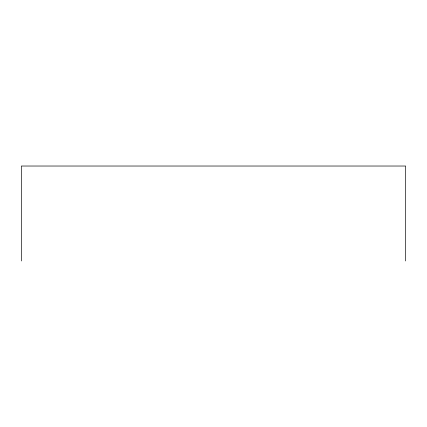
<?xml version="1.0" encoding="UTF-8"?>
<svg xmlns="http://www.w3.org/2000/svg" width="427" height="427" viewBox="0 0 427 427"><rect width="100%" height="100%" fill="white"/><g stroke="black" fill="none" stroke-linecap="round" stroke-linejoin="round"><path stroke-width="0.64" d="M405.65 260.972L405.65 166.028L21.35 166.028L21.35 260.972"/></g></svg>
